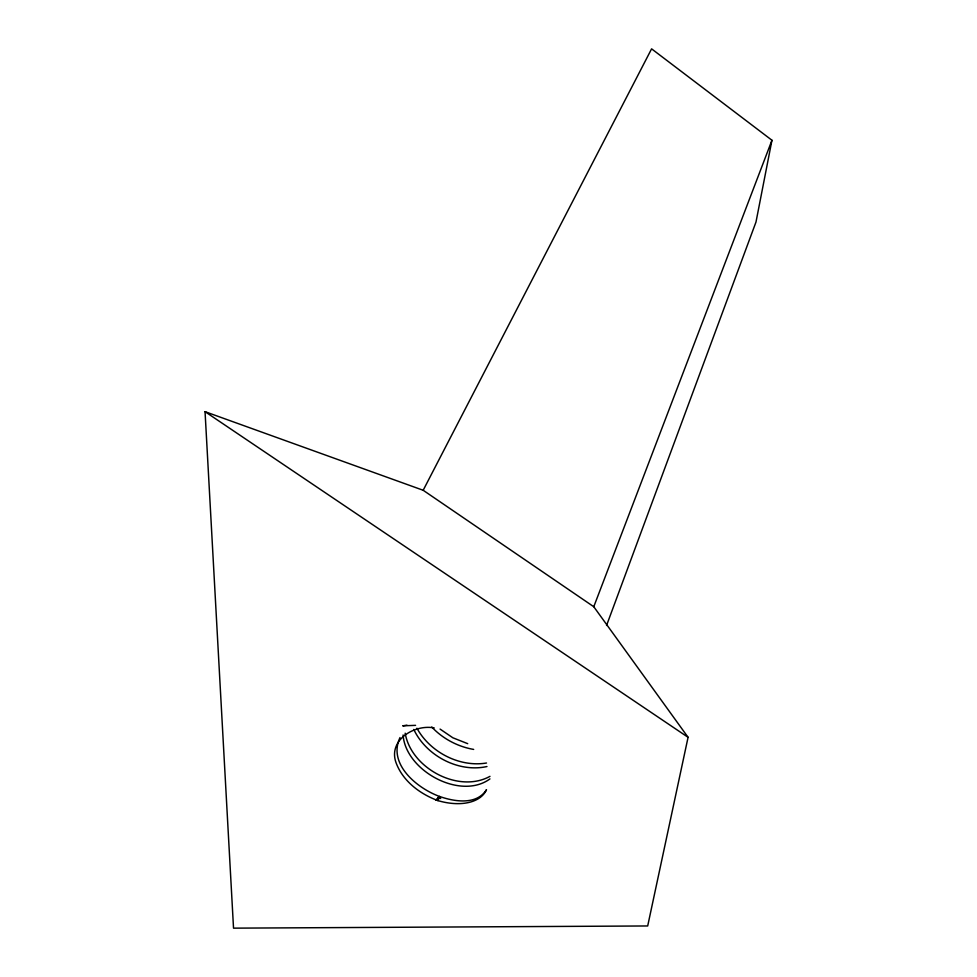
<?xml version="1.0" encoding="UTF-8"?>
<svg xmlns="http://www.w3.org/2000/svg" width="977" height="977" viewBox="0 0 977 977"><rect width="100%" height="100%" fill="white"/><g stroke="black" fill="none" stroke-linecap="round" stroke-linejoin="round"><path stroke-width="1.47" d="M423.175 490.271L593.772 606.729L688.077 737.305L647.69 925.964L233.527 928.15L205.048 411.671L423.175 490.271L651.598 48.85L771.952 140.248L755.99 222.035L606.558 625.475M593.772 606.729L771.952 140.248M437.952 800.627L439.699 796.511C454.635 801.726 476.666 805.268 486.497 789.697A50.291 29.945 23.3 0 1 437.952 800.627C420.403 794.13 403.586 781.734 396.503 763.892C387.014 740.92 413.747 724.067 434.191 727.902M400.02 737.537C387.454 764.148 417.289 788.402 439.699 796.511L437.232 800.419M436.524 800.187L439.699 796.511L435.815 799.968M489.941 778.913C460.155 800.7 405.492 770.511 403.086 734.985M489.978 776.349C458.372 793.739 410.975 768.044 405.186 733.177M486.973 766.53C458.433 772.868 426.119 755.648 413.796 729.44M486.509 763.013C459.434 767.531 429.99 752.107 416.935 728.231M406.933 725.154L402.732 725.838L415.579 725.349M473.674 749.42C457.822 746.697 442.801 738.734 431.785 727.035M467.714 743.668L452.852 737.782L440.077 729.086M438.075 797.342L440.712 798.478M205.048 411.671L688.077 737.305"/></g></svg>
